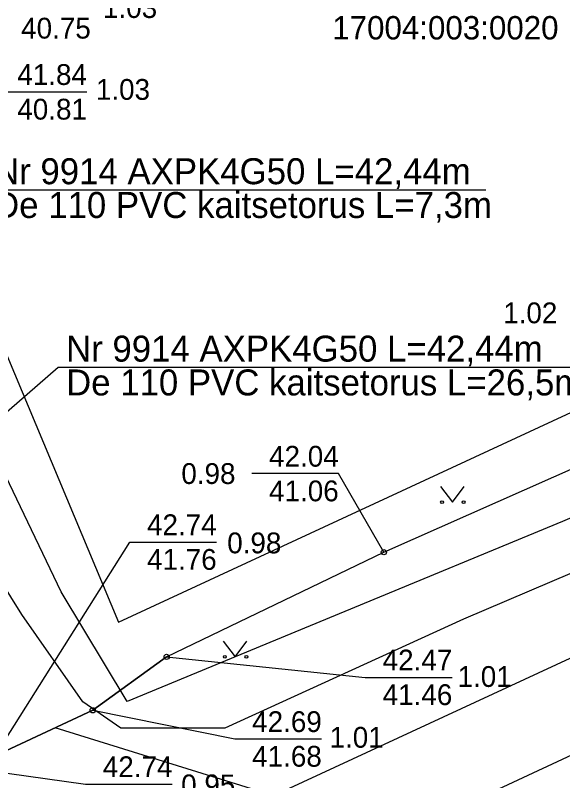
# Model space of a CAD drawing. Extents: x 642747 to 644424, y 6457048 to 6458238.
# Drawn here: x 643838.47 to 643859.51, y 6457843.4 to 6457872.85 of the extents above; entities that cross this region are included whole.
import ezdxf

# ---------------------------------------------------------------- set-up
doc = ezdxf.new("R2010")
doc.units = 0
for name, color, linetype in [('HALJASTUS', 7, 'Continuous'), ('MOOTMPUNKT', 7, 'Continuous'), ('MPKAABEL', 7, 'Continuous'), ('PIIR', 7, 'Continuous'), ('TEE', 7, 'Continuous')]:
    doc.layers.add(name, color=color, linetype=linetype)

msp = doc.modelspace()

# ---------------------------------------------------------------- linework, layer by layer
at = {"layer": 'HALJASTUS'}
for p, q in [((643854.808, 6457854.728), (643855.272, 6457854.121)), ((643855.272, 6457854.121), (643855.717, 6457854.728)), ((643846.46, 6457848.778), (643846.923, 6457848.171)), ((643846.923, 6457848.171), (643847.369, 6457848.778))]:
    msp.add_line(p, q, dxfattribs=at)
msp.add_lwpolyline([(643890.533, 6457866.757), (643879.026, 6457861.766), (643859.504, 6457853.373), (643842.761, 6457846.449), (643840.224, 6457850.676), (643823.885, 6457884.842)], dxfattribs=at)
for centre in [(643854.871, 6457854.121), (643855.7, 6457854.121), (643846.522, 6457848.171), (643847.351, 6457848.171)]:
    msp.add_circle(centre, 0.055, dxfattribs=at)
at = {"layer": 'MOOTMPUNKT'}
for centre in [(643852.637, 6457852.197), (643844.284, 6457848.168), (643841.441, 6457846.112)]:
    msp.add_circle(centre, 0.1, dxfattribs=at)
at = {"layer": 'MPKAABEL'}
for points in [[(643830.05, 6457867.263), (643837.877, 6457869.909), (643841.21, 6457869.909)], [(643856.55, 6457866.132), (643837.349, 6457866.132), (643831.332, 6457867.988)], [(643835.705, 6457844.22), (643836.677, 6457843.903), (643837.682, 6457844.364), (643841.441, 6457846.112), (643844.284, 6457848.168), (643852.637, 6457852.197), (643864.577, 6457857.499), (643875.287, 6457862.003), (643880.171, 6457864.278), (643880.14, 6457866.247)], [(643860.274, 6457859.305), (643840.117, 6457859.305), (643833.556, 6457853.6)], [(643852.637, 6457852.197), (643850.889, 6457855.221), (643847.556, 6457855.221)], [(643837.682, 6457844.364), (643842.863, 6457852.584), (643846.196, 6457852.584)], [(643844.284, 6457848.168), (643841.441, 6457846.112), (643837.682, 6457844.364), (643836.677, 6457843.903), (643835.705, 6457844.22)], [(643844.284, 6457848.168), (643851.922, 6457847.381), (643855.255, 6457847.381)], [(643841.441, 6457846.112), (643846.906, 6457845.01), (643850.239, 6457845.01)], [(643875.956, 6457840.532), (643855.8, 6457840.532), (643840, 6457845.442)], [(643836.677, 6457843.903), (643841.165, 6457843.273), (643844.498, 6457843.273)]]:
    msp.add_lwpolyline(points, dxfattribs=at)
at = {"layer": 'PIIR'}
msp.add_lwpolyline([(644053.28, 6457945.94), (643981.16, 6457903.42), (643987.64, 6457891.81), (643971.71, 6457883.41), (643965.45, 6457894.65), (643947.12, 6457884.94), (643861.19, 6457845.01), (643781.71, 6457807.93), (643688.47, 6457764.51), (643652.37, 6457747), (643563.86, 6457704.02)], dxfattribs=at)
msp.add_lwpolyline([(643842.43, 6457849.5), (643878.81, 6457866.38), (643867.6, 6457887.94), (643832.66, 6457872.87)], close=True, dxfattribs=at)
at = {"layer": 'TEE'}
for points in [[(643846.518, 6457845.425), (643842.526, 6457845.425), (643841.059, 6457846.442), (643838.72, 6457849.804), (643837.499, 6457851.735), (643832.534, 6457861.431), (643827.667, 6457871.632), (643822.826, 6457880.256), (643822.474, 6457882.852), (643822.975, 6457883.594)], [(643892.551, 6457865.477), (643887.646, 6457863.253), (643855.697, 6457849.624), (643846.518, 6457845.425)], [(643717.93, 6457780.169), (643720.398, 6457781.982), (643720.398, 6457781.982), (643748.087, 6457795.9), (643777.315, 6457809.89), (643859.796, 6457848.118), (643888.973, 6457860.344), (643893.876, 6457862.614)]]:
    msp.add_lwpolyline(points, dxfattribs=at)

# ---------------------------------------------------------------- texts
at = {"layer": 'MPKAABEL'}
for s, height, p in [('1.03', 0.8, (643841.837, 6457872.752)), ('40.75', 0.8, (643838.691, 6457871.959)), ('41.84', 0.8, (643838.543, 6457870.175)), ('1.03', 0.8, (643841.564, 6457869.603)), ('40.81', 0.8, (643838.543, 6457868.842)), ('Nr 9914 AXPK4G50 L=42,44m', 1, (643837.65, 6457866.355)), ('De 110 PVC kaitsetorus L=7,3m', 1, (643837.65, 6457865.055)), ('1.02', 0.8, (643857.222, 6457861.005)), ('Nr 9914 AXPK4G50 L=42,44m', 1, (643840.418, 6457859.528)), ('De 110 PVC kaitsetorus L=26,5m', 1, (643840.418, 6457858.228)), ('42.04', 0.8, (643848.222, 6457855.487)), ('0.98', 0.8, (643844.849, 6457854.821)), ('41.06', 0.8, (643848.222, 6457854.154)), ('42.74', 0.8, (643843.53, 6457852.851)), ('0.98', 0.8, (643846.613, 6457852.153)), ('41.76', 0.8, (643843.53, 6457851.518)), ('42.47', 0.8, (643852.588, 6457847.647)), ('1.01', 0.8, (643855.468, 6457847.012)), ('41.46', 0.8, (643852.588, 6457846.314)), ('42.69', 0.8, (643847.572, 6457845.276)), ('1.01', 0.8, (643850.547, 6457844.673)), ('41.68', 0.8, (643847.572, 6457843.943)), ('42.74', 0.8, (643841.831, 6457843.54)), ('0.95', 0.8, (643844.843, 6457842.842))]:
    msp.add_text(s, height=height, dxfattribs=at).set_placement(p)
at = {"layer": 'PIIR'}
msp.add_text('17004:003:0020', height=0.9, dxfattribs=at).set_placement((643850.65, 6457871.925))

doc.saveas('drawing.dxf')
